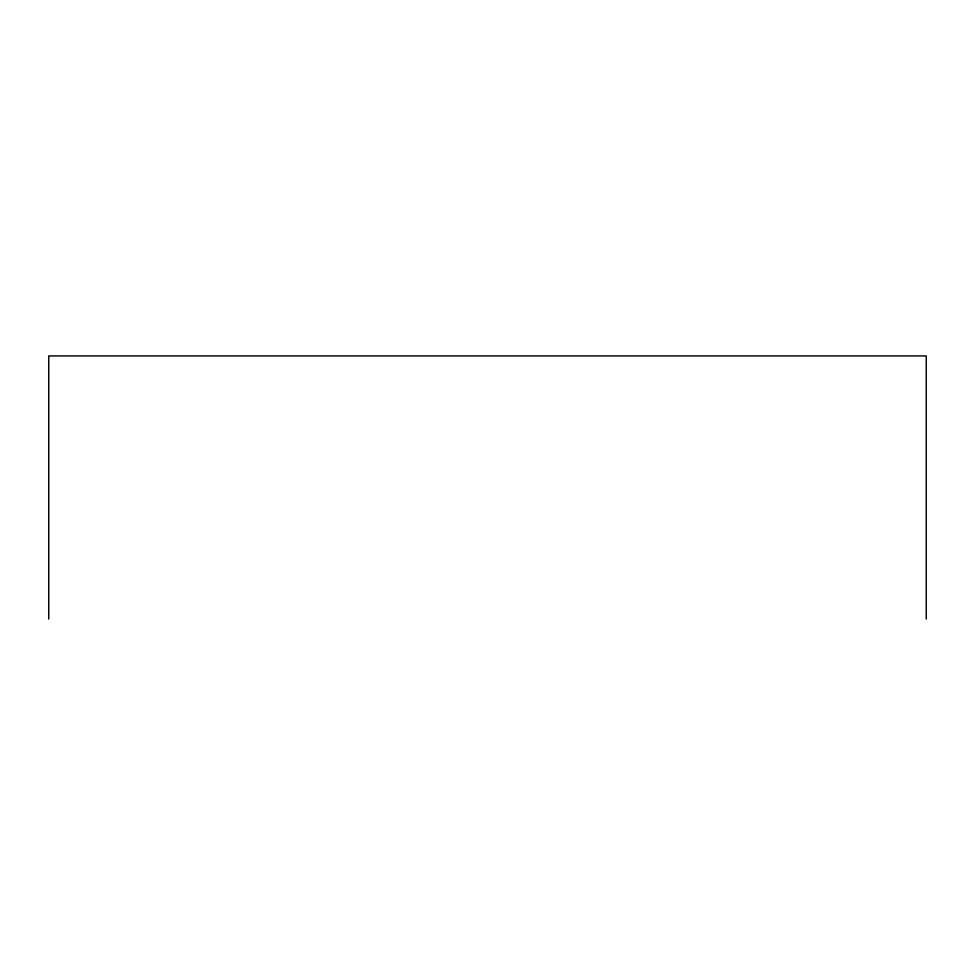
<?xml version="1.0" encoding="UTF-8"?>
<svg xmlns="http://www.w3.org/2000/svg" width="975" height="975" viewBox="0 0 975 975"><rect width="100%" height="100%" fill="white"/><g stroke="black" fill="none" stroke-linecap="round" stroke-linejoin="round"><path stroke-width="1.46" d="M926.25 619.064L926.25 355.936L48.75 355.936L48.75 619.064"/></g></svg>
